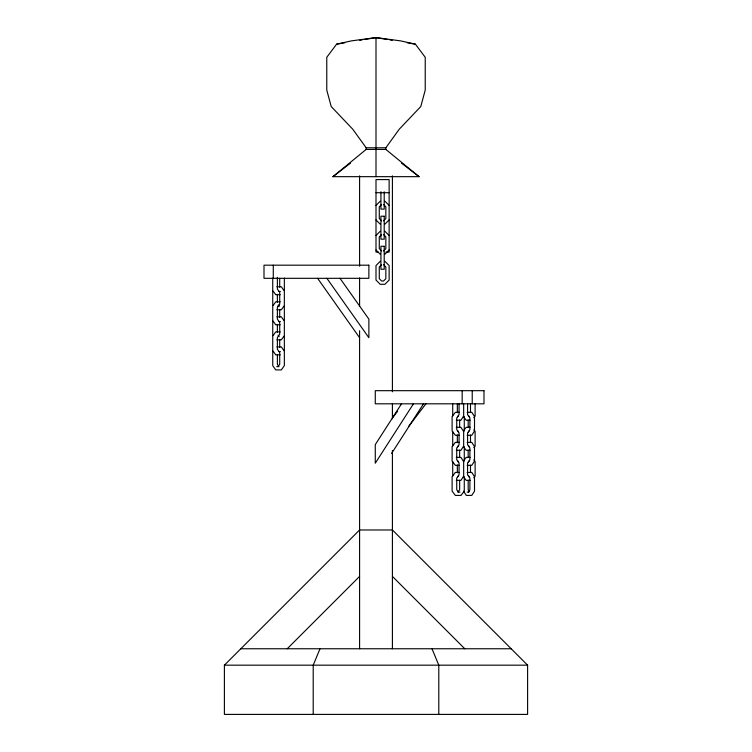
<?xml version="1.0" encoding="UTF-8"?>
<svg xmlns="http://www.w3.org/2000/svg" width="752" height="752" viewBox="0 0 752 752"><rect width="100%" height="100%" fill="white"/><g stroke="black" fill="none" stroke-linecap="round" stroke-linejoin="round"><path stroke-width="1.13" d="M320.004 648.76L313.208 665.172L313.208 714.4M401.512 403.815L375.276 444.639L375.276 463.204L413.45 403.815M391.585 453.465L423.508 403.815M457.554 416.937L459.049 414.615L459.049 403.918M457.554 447.008L459.049 444.686L459.049 432.917L457.554 430.595M468.393 431.986L469.887 429.665L469.887 417.905L468.393 415.583M457.554 477.069L459.049 474.756L459.049 462.988L457.554 460.666M468.393 462.057L469.887 459.735L469.887 447.966L468.393 445.645M468.393 492.118L469.887 489.806L469.887 478.037L468.393 475.715M279.03 305.096L277.385 307.418L277.385 319.186L279.706 322.467L279.706 334.236L277.385 337.488L277.385 349.248L279.706 352.538L279.706 364.306L278.061 366.619M278.061 306.487L279.706 304.165L279.706 292.396L277.385 289.116L277.385 277.347M385.842 149.422L385.842 147.787L399.227 129.241L420.8 106.521L425.228 90.108L425.228 57.293L415.386 44.161L400.609 40.881L376 37.6L351.391 40.881L336.614 44.161L326.772 57.293L326.772 90.108L331.2 106.521L352.773 129.241L366.158 147.787L366.158 149.422L332.948 176.664L419.052 176.664L385.842 149.422L366.158 149.422M392.6 417.727L397.573 411.231M408.862 426.083L425.923 403.815M458.513 415.583L456.737 417.905L456.737 429.665L458.513 431.986M463.599 430.708L466.202 427.315L470.085 427.315M473.816 417.68L475.114 415.978L475.114 403.721M469.351 430.595L467.575 432.917L467.575 444.686L469.351 447.008M458.513 445.645L456.737 447.966L456.737 459.735L458.513 462.057M463.599 460.779L466.202 457.385L470.085 457.385M473.816 447.741L475.114 446.049L475.114 431.554L473.816 429.862M469.351 460.666L467.575 462.988L467.575 474.756L469.351 477.069M458.513 475.715L456.737 478.037L456.737 489.806L458.513 492.118M473.816 477.811L475.114 476.11L475.114 461.625L473.816 459.933M376 205.437L380.239 201.198M381.602 204.478L379.281 206.8L379.281 218.569L381.602 220.881M383.529 220.881L385.842 218.569L385.842 206.8L383.529 204.478M384.883 224.171L389.132 219.922M376 235.508L380.239 231.259M381.602 234.539L379.281 236.861L379.281 248.63L381.602 250.952M383.529 250.952L385.842 248.63L385.842 236.861L383.529 234.539M384.883 254.232L389.132 249.993M380.239 261.329L376 265.569L376 280.054L380.239 284.303L384.883 284.303L389.132 280.054L389.132 265.569L384.883 261.329M381.602 264.61L379.281 266.932L379.281 278.701L381.602 281.022L383.529 281.022L385.842 278.701L385.842 266.932L383.529 264.61M224.397 665.172L359.588 529.981L392.412 529.981L527.603 665.172L527.603 714.4L224.397 714.4L224.397 665.172L527.603 665.172M287.217 648.76L359.588 576.399M332.948 176.664L350.47 163.156M336.614 44.161L344.726 42.808M359.785 40.307L362.097 39.912M364.419 39.527L376 37.6L387.581 39.527M366.158 147.787L385.842 147.787M376 192.709L389.132 192.709M378.19 252.099L376 252.099L376 179.578L389.132 179.578L389.132 252.099L385.842 252.099M276.839 286.794L281.351 286.794L284.35 291.043L284.35 305.528L281.351 309.768L276.839 309.768M279.03 291.438L280.383 291.438M280.252 294.718L275.749 294.718L272.741 290.479L272.741 278.221M280.252 301.815L275.749 301.815L272.741 306.055L272.741 320.549L275.749 324.789L280.252 324.789M276.839 316.865L281.351 316.865L284.35 321.104L284.35 335.599L281.351 339.838L276.839 339.838M279.03 321.508L280.383 321.508M280.252 331.886L275.749 331.886L272.741 336.125L272.741 350.611L275.749 354.85L280.252 354.85M276.839 346.935L281.351 346.935L284.35 351.175L284.35 365.66L281.351 369.909L275.749 369.909L272.741 365.66L272.741 351.175M279.03 351.569L280.383 351.569M276.708 366.619L279.03 366.619M459.246 412.303L455.364 412.303L452.112 416.542L452.112 431.028L455.364 435.267L459.246 435.267M467.124 412.303L471.786 412.303L474.512 416.542L474.512 431.028L471.786 435.267L467.124 435.267M456.285 420.218L460.938 420.218L463.664 415.978L463.664 403.721M470.085 420.218L466.202 420.218L463.599 416.824M456.285 427.315L460.938 427.315L463.664 431.554L463.664 446.049L460.938 450.288L456.285 450.288M459.246 442.364L455.364 442.364L452.112 446.613L452.112 461.098L455.364 465.338L459.246 465.338M467.124 442.364L471.786 442.364L474.512 446.613L474.512 461.098L471.786 465.338L467.124 465.338M470.085 450.288L466.202 450.288L463.599 446.895M456.285 457.385L460.938 457.385L463.664 461.625L463.664 476.11L460.938 480.359L456.285 480.359M459.246 472.435L455.364 472.435L452.112 476.674L452.112 491.159L455.364 495.408L461.023 495.408L464.275 491.159L464.275 476.674M467.124 472.435L471.786 472.435L474.512 476.674L474.512 491.159L471.786 495.408L466.287 495.408L463.561 491.159M470.085 480.359L466.202 480.359L463.599 476.956M459.98 492.118L457.874 492.118L459.651 489.806L459.651 480.171M467.161 492.118L468.834 492.118M240.809 648.76L511.191 648.76M389.903 39.912L392.215 40.307M407.274 42.808L415.386 44.161M401.53 163.156L419.052 176.664M384.883 201.198L389.132 205.437M376 219.922L380.239 224.171M384.883 231.259L389.132 235.508M376 249.993L380.239 254.232M392.412 576.399L464.783 648.76M469.351 416.937L467.575 414.615L467.575 403.833M340.007 278.315L368.875 319.139L368.875 337.704L326.876 278.315M317.598 278.315L359.588 337.704M278.061 305.096L279.161 306.647M278.061 335.166L279.161 336.708M278.475 365.848L277.385 364.306L277.385 354.493M469.173 491.347L468.186 489.806L468.186 480.171M431.996 648.76L438.792 665.172L438.792 714.4M472.228 390.683L472.228 403.815M470.489 403.918L470.489 412.481M470.489 435.06L470.489 442.543M470.489 465.121L470.489 472.613M468.186 420.039L468.186 427.531M468.186 450.11L468.186 457.592M464.275 416.542L464.275 431.028M464.275 446.613L464.275 461.098M462.17 390.683L462.17 403.815M459.651 420.039L459.651 427.531M459.651 450.11L459.651 457.592M457.338 403.833L457.338 412.66M457.338 434.882L457.338 442.721M457.338 464.943L457.338 472.792M452.713 403.561L452.713 415.978M452.713 431.554L452.713 446.049M452.713 461.625L452.713 476.11M392.412 175.846L392.412 391.764M392.412 403.504L392.412 418.761M392.412 450.439L392.412 648.76M384.206 191.751L384.206 209.122L380.926 209.122L380.926 191.751M376 37.6L376 176.664M359.588 175.846L359.588 266.199M359.588 277.939L359.588 306.102M359.588 330.748L359.588 648.76M284.35 278.061L284.35 290.479M284.35 306.055L284.35 320.549M284.35 336.125L284.35 350.611M279.706 278.334L279.706 287.161M279.706 309.382L279.706 317.222M279.706 339.443L279.706 347.292M277.385 294.361L277.385 302.21M277.385 324.432L277.385 332.271M273.277 265.183L273.277 278.315M272.741 291.043L272.741 305.528M272.741 321.104L272.741 335.599M384.206 216.209L380.926 216.209L380.926 239.183L384.206 239.183L384.206 216.209M384.206 246.28L380.926 246.28L380.926 269.254L384.206 269.254L384.206 246.28M368.875 265.183L263.999 265.183L263.999 278.315L368.875 278.315L368.875 265.183M483.987 390.683L375.276 390.683L375.276 403.815L483.987 403.815L483.987 390.683"/></g></svg>
